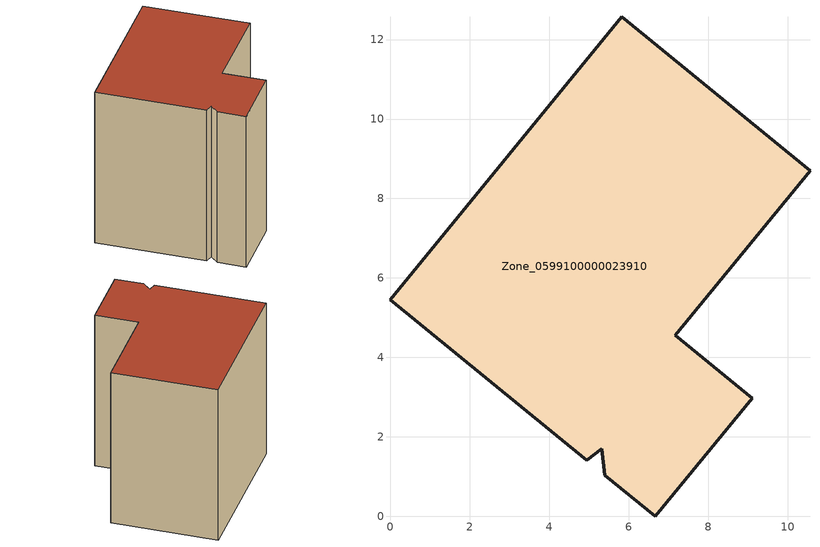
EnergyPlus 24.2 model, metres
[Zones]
Zone_0599100000023910
 floor ground (C_G): 5.32,1.7 4.94,1.41 0,5.45 5.82,12.57 10.56,8.7 7.17,4.56 9.11,2.98 6.66,0 5.4,1.03 z0
 wall outside (C_F): 6.66,0 9.11,2.98 7.17,4.56 10.56,8.7 5.82,12.57 0,5.45 4.94,1.41 5.32,1.7 5.4,1.03 6.66,0 z0:9.7
 roof outside (C_R): 4.94,1.41 5.32,1.7 5.4,1.03 6.66,0 9.11,2.98 7.17,4.56 10.56,8.7 5.82,12.57 0,5.45 z9.7
[BUILDING]
Pand.0599100000023910: North Axis=0; Terrain=City; Loads Convergence Tolerance Value=0.04; Temperature Convergence Tolerance Value=0.4; Solar Distribution=FullExterior; Maximum Number of Warmup Days=25; Minimum Number of Warmup Days=1
[Site:Location]
Rotterdam.The.Hague.AP_ZH_NLD Design_Conditions: Latitude=51.96; Longitude=4.45; Time Zone=1; Elevation=-4.5
[SITE:GROUNDTEMPERATURE:BUILDINGSURFACE]
18, 18, 18, 18, 18, 18, 18, 18, 18, 18, 18, 18
[MATERIAL] Thermal Absorptance=0.9; Solar Absorptance=0.7; Visible Absorptance=0.7
Name | Roughness | Thickness | Conductivity | Density | Specific Heat
G.TC.1946-1964 | MediumSmooth | 0.15 | 1 | 540 | 1210
F.TC.1946-1964 | Rough | 0.3 | 0.857143 | 1920 | 840
R.TC.1946-1964 | MediumRough | 0.2 | 0.235294 | 1500 | 1000
[CONSTRUCTION]
C_G: G.TC.1946-1964
C_F: F.TC.1946-1964
C_R: R.TC.1946-1964
[ZONE]
Zone_0599100000023910: Type=1; Multiplier=1; Ceiling Height=Autocalculate; Volume=Autocalculate; Floor Area=autocalculate; Part of Total Floor Area=Yes
[ZONEINFILTRATION:DESIGNFLOWRATE]
Infil_Zone_0599100000023910: Zone or ZoneList or Space or SpaceList=Zone_0599100000023910; Schedule=AlwaysOn; Design Flow Rate Calculation Method=Flow/Area; Flow Rate per Floor Area=0.003; Constant Term Coefficient=1; Temperature Term Coefficient=0; Velocity Term Coefficient=0; Velocity Squared Term Coefficient=0
[HVACTEMPLATE:ZONE:IDEALLOADSAIRSYSTEM]
Zone_0599100000023910: Maximum Heating Supply Air Temperature=50; Minimum Cooling Supply Air Temperature=13; Maximum Heating Supply Air Humidity Ratio=0.0156; Minimum Cooling Supply Air Humidity Ratio=0.0077; Heating Limit=NoLimit; Cooling Limit=NoLimit; Dehumidification Control Type=ConstantSensibleHeatRatio; Cooling Sensible Heat Ratio=0.7; Dehumidification Setpoint=60; Humidification Control Type=None; Humidification Setpoint=30; Outdoor Air Method=None; Outdoor Air Flow Rate per Person=0.00944; Outdoor Air Flow Rate per Zone Floor Area=0; Outdoor Air Flow Rate per Zone=0; Demand Controlled Ventilation Type=None; Outdoor Air Economizer Type=NoEconomizer; Heat Recovery Type=None; Sensible Heat Recovery Effectiveness=0.7; Latent Heat Recovery Effectiveness=0.65
[ZONECONTROL:THERMOSTAT]
ThermostatControl_Zone_0599100000023910: Zone or ZoneList=Zone_0599100000023910; Control Type Schedule=DualSetpointControlType; Control 1=Thermostat_Zone_0599100000023910; Temperature Difference Between Cutout And Setpoint=0
[THERMOSTATSETPOINT:DUALSETPOINT]
Thermostat_Zone_0599100000023910: Heating Setpoint Temperature Schedule=HeatingSetpoint_Zone_0599100000023910; Cooling Setpoint Temperature Schedule=CoolingSetpoint_Zone_0599100000023910
[SCHEDULE:COMPACT]
HeatingSetpoint_Zone_0599100000023910: Through: 12/31, For: AllDays, Until: 24:00, 21
CoolingSetpoint_Zone_0599100000023910: Through: 12/31, For: AllDays, Until: 24:00, 24
DualSetpointControlType: Through: 12/31, For: AllDays, Until: 24:00, 4
AlwaysOn: Through: 12/31, For: AllDays, Until: 24:00, 1
